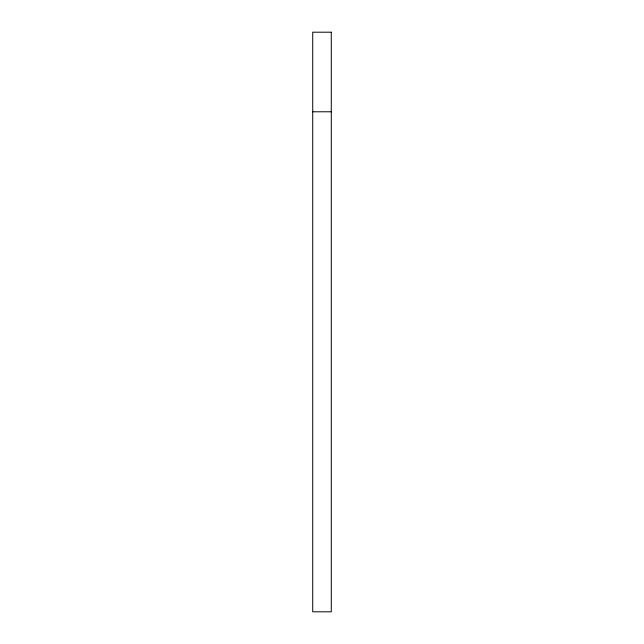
<?xml version="1.0" encoding="UTF-8"?>
<svg xmlns="http://www.w3.org/2000/svg" width="644" height="644" viewBox="0 0 644 644"><rect width="100%" height="100%" fill="white"/><g stroke="black" fill="none" stroke-linecap="round" stroke-linejoin="round"><path stroke-width="0.97" d="M312.718 111.782L331.282 111.782M331.282 32.2L312.718 32.2L312.718 611.8L331.282 611.8L331.282 32.2"/></g></svg>
